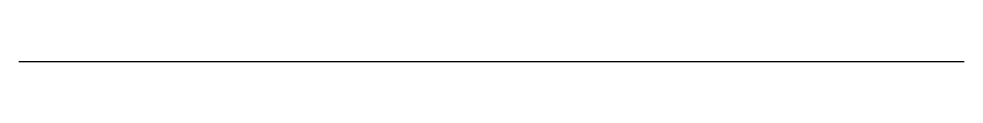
# Model space of a CAD drawing. Header units: millimetres. Extents: x 2119 to 2298, y 1551 to 1551.
import ezdxf

# ---------------------------------------------------------------- set-up
doc = ezdxf.new("R2010")
doc.units = ezdxf.units.MM

msp = doc.modelspace()

# ---------------------------------------------------------------- linework, layer by layer
msp.add_lwpolyline([(2119.11, 1551.12), (2298.11, 1551.12)])

doc.saveas('drawing.dxf')
